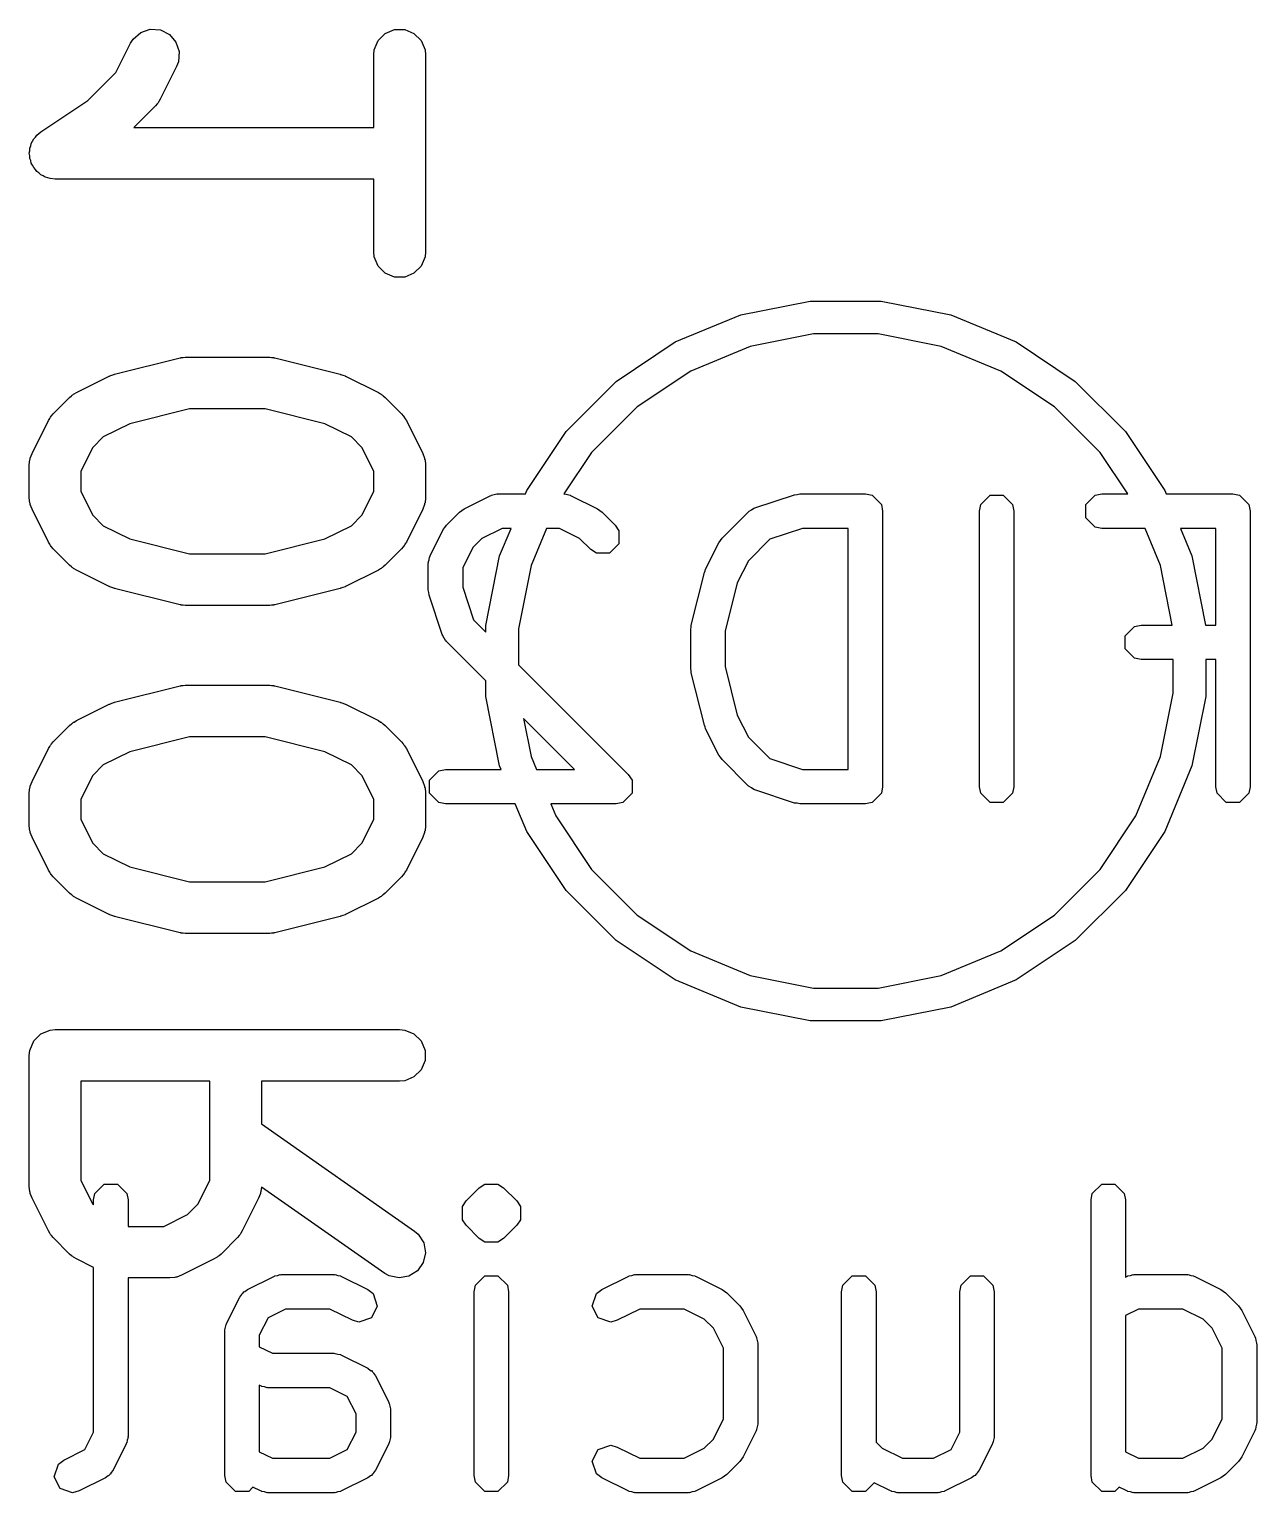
# Model space of a CAD drawing. Header units: inches. Extents: x 0.38 to 5.39, y 0.07 to 3.28.
# Drawn here: x 1.8471 to 1.9874, y 0.5319 to 0.6992 of the extents above; entities that cross this region are included whole.
import ezdxf

# ---------------------------------------------------------------- set-up
doc = ezdxf.new("R2010")
doc.units = ezdxf.units.IN
doc.header["$MEASUREMENT"] = 0
doc.layers.add('BLACK', color=250, linetype='CONTINUOUS')

msp = doc.modelspace()

# ---------------------------------------------------------------- linework, layer by layer
at = {"layer": 'BLACK', "linetype": 'CONTINUOUS'}
for p, q in [((1.85699, 0.69429), (1.85865, 0.69761)), ((1.85865, 0.69761), (1.85896, 0.6981)), ((1.85896, 0.6981), (1.85983, 0.69885)), ((1.85983, 0.69885), (1.86092, 0.69922)), ((1.86092, 0.69922), (1.86207, 0.69914)), ((1.86207, 0.69914), (1.8631, 0.69862)), ((1.8631, 0.69862), (1.86385, 0.69775)), ((1.86385, 0.69775), (1.86422, 0.69666)), ((1.88651, 0.69686), (1.88696, 0.69793)), ((1.88696, 0.69793), (1.88777, 0.69874)), ((1.88777, 0.69874), (1.88883, 0.69918)), ((1.88883, 0.69918), (1.88999, 0.69918)), ((1.88999, 0.69918), (1.89105, 0.69874)), ((1.89105, 0.69874), (1.89187, 0.69793)), ((1.89187, 0.69793), (1.89231, 0.69686)), ((1.86422, 0.69666), (1.86414, 0.69551)), ((1.88646, 0.69629), (1.88651, 0.69686)), ((1.88646, 0.68799), (1.88646, 0.69629)), ((1.89231, 0.69686), (1.89236, 0.69629)), ((1.89236, 0.69629), (1.89236, 0.67379)), ((1.85378, 0.69108), (1.85699, 0.69429)), ((1.86393, 0.69497), (1.86205, 0.69122)), ((1.86414, 0.69551), (1.86393, 0.69497)), ((1.8484, 0.6875), (1.85378, 0.69108)), ((1.86187, 0.6909), (1.8618, 0.69082)), ((1.8619, 0.69097), (1.86187, 0.6909)), ((1.86205, 0.69122), (1.8619, 0.69097)), ((1.8615, 0.69045), (1.85904, 0.68799)), ((1.86169, 0.69068), (1.8615, 0.69045)), ((1.86175, 0.69073), (1.86169, 0.69068)), ((1.8618, 0.69082), (1.86175, 0.69073)), ((1.85904, 0.68799), (1.88646, 0.68799)), ((1.84714, 0.68561), (1.84726, 0.68588)), ((1.84726, 0.68588), (1.84731, 0.68617)), ((1.84731, 0.68617), (1.84747, 0.68641)), ((1.84747, 0.68641), (1.84759, 0.68668)), ((1.84759, 0.68668), (1.84779, 0.68689)), ((1.84779, 0.68689), (1.84795, 0.68713)), ((1.84795, 0.68713), (1.8484, 0.68749)), ((1.8484, 0.68749), (1.8484, 0.6875)), ((1.8484, 0.68749), (1.8484, 0.68749)), ((1.8484, 0.68749), (1.8484, 0.68749)), ((1.84709, 0.68504), (1.84714, 0.68533)), ((1.84714, 0.68475), (1.84709, 0.68504)), ((1.84714, 0.68533), (1.84714, 0.68561)), ((1.84714, 0.68446), (1.84714, 0.68475)), ((1.84725, 0.6842), (1.84714, 0.68446)), ((1.84731, 0.68391), (1.84725, 0.6842)), ((1.84747, 0.68367), (1.84731, 0.68391)), ((1.84759, 0.6834), (1.84747, 0.68367)), ((1.84779, 0.68319), (1.84759, 0.6834)), ((1.84795, 0.68295), (1.84779, 0.68319)), ((1.84819, 0.68279), (1.84795, 0.68295)), ((1.8484, 0.68258), (1.84819, 0.68279)), ((1.84867, 0.68247), (1.8484, 0.68258)), ((1.84891, 0.68231), (1.84867, 0.68247)), ((1.84919, 0.68225), (1.84891, 0.68231)), ((1.84946, 0.68214), (1.84919, 0.68225)), ((1.85003, 0.68209), (1.84946, 0.68214)), ((1.85004, 0.68209), (1.85003, 0.68209)), ((1.88646, 0.68209), (1.85004, 0.68209)), ((1.85004, 0.68209), (1.85004, 0.68209)), ((1.85004, 0.68209), (1.85004, 0.68209)), ((1.88646, 0.67379), (1.88646, 0.68209)), ((1.88651, 0.67321), (1.88646, 0.67379)), ((1.88696, 0.67215), (1.88651, 0.67321)), ((1.89231, 0.67321), (1.89187, 0.67215)), ((1.89236, 0.67379), (1.89231, 0.67321)), ((1.88777, 0.67133), (1.88696, 0.67215)), ((1.88883, 0.67089), (1.88777, 0.67133)), ((1.88999, 0.67089), (1.88883, 0.67089)), ((1.89105, 0.67133), (1.88999, 0.67089)), ((1.89187, 0.67215), (1.89105, 0.67133)), ((1.92839, 0.66657), (1.93634, 0.66815)), ((1.93634, 0.66815), (1.94445, 0.66815)), ((1.94445, 0.66815), (1.95239, 0.66657)), ((1.92091, 0.66347), (1.92839, 0.66657)), ((1.95239, 0.66657), (1.95988, 0.66347)), ((1.93671, 0.66441), (1.92948, 0.66297)), ((1.94408, 0.66441), (1.93671, 0.66441)), ((1.9513, 0.66297), (1.94408, 0.66441)), ((1.91417, 0.65896), (1.92091, 0.66347)), ((1.92948, 0.66297), (1.92268, 0.66015)), ((1.95811, 0.66015), (1.9513, 0.66297)), ((1.95988, 0.66347), (1.96662, 0.65896)), ((1.85682, 0.65978), (1.86432, 0.66166)), ((1.86432, 0.66166), (1.86442, 0.66167)), ((1.86442, 0.66167), (1.86446, 0.66169)), ((1.86446, 0.66169), (1.86468, 0.66171)), ((1.86468, 0.66171), (1.86489, 0.66174)), ((1.86489, 0.66174), (1.86494, 0.66173)), ((1.86494, 0.66173), (1.86504, 0.66174)), ((1.86504, 0.66174), (1.87441, 0.66174)), ((1.87441, 0.66174), (1.87451, 0.66173)), ((1.87451, 0.66173), (1.87456, 0.66174)), ((1.87456, 0.66174), (1.87477, 0.66171)), ((1.87477, 0.66171), (1.87499, 0.66169)), ((1.87499, 0.66169), (1.87503, 0.66167)), ((1.87503, 0.66167), (1.87513, 0.66166)), ((1.87513, 0.66166), (1.88263, 0.65978)), ((1.85247, 0.65768), (1.85622, 0.65956)), ((1.85622, 0.65956), (1.85626, 0.65957)), ((1.85626, 0.65957), (1.85628, 0.65959)), ((1.85628, 0.65959), (1.85652, 0.65967)), ((1.85652, 0.65967), (1.85676, 0.65977)), ((1.85676, 0.65977), (1.85678, 0.65977)), ((1.85678, 0.65977), (1.85682, 0.65978)), ((1.88263, 0.65978), (1.88267, 0.65977)), ((1.88267, 0.65977), (1.88269, 0.65977)), ((1.88269, 0.65977), (1.88293, 0.65967)), ((1.88293, 0.65967), (1.88317, 0.65959)), ((1.88317, 0.65959), (1.88319, 0.65957)), ((1.88319, 0.65957), (1.88323, 0.65956)), ((1.88323, 0.65956), (1.88698, 0.65768)), ((1.92268, 0.66015), (1.91655, 0.65606)), ((1.96424, 0.65606), (1.95811, 0.66015)), ((1.85198, 0.65738), (1.85207, 0.65743)), ((1.85207, 0.65743), (1.85215, 0.6575)), ((1.85215, 0.6575), (1.85222, 0.65753)), ((1.85222, 0.65753), (1.85247, 0.65768)), ((1.88698, 0.65768), (1.88723, 0.65753)), ((1.88723, 0.65753), (1.8873, 0.6575)), ((1.8873, 0.6575), (1.88738, 0.65743)), ((1.88738, 0.65743), (1.88747, 0.65738)), ((1.90844, 0.65323), (1.91417, 0.65896)), ((1.96662, 0.65896), (1.97235, 0.65323)), ((1.84983, 0.65526), (1.8517, 0.65713)), ((1.8517, 0.65713), (1.85193, 0.65732)), ((1.85193, 0.65732), (1.85198, 0.65738)), ((1.8654, 0.65584), (1.85857, 0.65413)), ((1.87405, 0.65584), (1.8654, 0.65584)), ((1.88088, 0.65413), (1.87405, 0.65584)), ((1.88747, 0.65738), (1.88752, 0.65732)), ((1.88752, 0.65732), (1.88775, 0.65713)), ((1.88775, 0.65713), (1.88962, 0.65526)), ((1.91655, 0.65606), (1.91134, 0.65085)), ((1.96945, 0.65085), (1.96424, 0.65606)), ((1.8474, 0.65074), (1.84927, 0.65449)), ((1.84927, 0.65449), (1.84943, 0.65474)), ((1.84943, 0.65474), (1.84946, 0.65481)), ((1.84946, 0.65481), (1.84953, 0.65489)), ((1.84953, 0.65489), (1.84958, 0.65498)), ((1.84958, 0.65498), (1.84964, 0.65503)), ((1.84964, 0.65503), (1.84983, 0.65526)), ((1.85857, 0.65413), (1.85554, 0.65262)), ((1.88391, 0.65262), (1.88088, 0.65413)), ((1.88962, 0.65526), (1.88981, 0.65503)), ((1.88981, 0.65503), (1.88987, 0.65498)), ((1.88987, 0.65498), (1.88992, 0.65489)), ((1.88992, 0.65489), (1.88999, 0.65481)), ((1.88999, 0.65481), (1.89002, 0.65474)), ((1.89002, 0.65474), (1.89018, 0.65449)), ((1.89018, 0.65449), (1.89205, 0.65074)), ((1.85554, 0.65262), (1.85434, 0.65142)), ((1.88511, 0.65142), (1.88391, 0.65262)), ((1.90394, 0.64649), (1.90844, 0.65323)), ((1.97235, 0.65323), (1.97685, 0.64649)), ((1.84719, 0.6502), (1.8474, 0.65074)), ((1.85434, 0.65142), (1.85299, 0.64872)), ((1.88646, 0.64872), (1.88511, 0.65142)), ((1.89205, 0.65074), (1.89226, 0.6502)), ((1.91134, 0.65085), (1.90817, 0.6461)), ((1.97261, 0.64611), (1.96945, 0.65085)), ((1.84709, 0.64942), (1.84714, 0.64999)), ((1.84709, 0.64567), (1.84709, 0.64942)), ((1.84714, 0.64999), (1.84718, 0.65009)), ((1.84718, 0.65009), (1.84719, 0.6502)), ((1.89226, 0.6502), (1.89227, 0.65009)), ((1.89227, 0.65009), (1.89231, 0.64999)), ((1.89231, 0.64999), (1.89236, 0.64942)), ((1.89236, 0.64942), (1.89236, 0.64567)), ((1.85299, 0.64872), (1.85299, 0.64637)), ((1.88646, 0.64637), (1.88646, 0.64872)), ((1.85299, 0.64637), (1.85434, 0.64367)), ((1.88511, 0.64367), (1.88646, 0.64637)), ((1.89677, 0.6444), (1.89977, 0.6459)), ((1.89977, 0.6459), (1.89986, 0.64592)), ((1.89986, 0.64592), (1.8999, 0.64596)), ((1.8999, 0.64596), (1.9002, 0.64602)), ((1.9002, 0.64602), (1.90051, 0.6461)), ((1.90051, 0.6461), (1.90055, 0.64609)), ((1.90055, 0.64609), (1.90065, 0.64611)), ((1.90065, 0.64611), (1.90378, 0.64611)), ((1.90378, 0.64611), (1.90394, 0.64649)), ((1.90817, 0.6461), (1.90824, 0.64609)), ((1.90824, 0.64609), (1.90829, 0.6461)), ((1.90829, 0.6461), (1.90859, 0.64602)), ((1.90859, 0.64602), (1.9089, 0.64596)), ((1.9089, 0.64596), (1.90893, 0.64592)), ((1.90893, 0.64592), (1.90903, 0.6459)), ((1.90903, 0.6459), (1.91203, 0.6444)), ((1.93002, 0.64451), (1.93452, 0.64601)), ((1.93452, 0.64601), (1.93483, 0.64604)), ((1.93483, 0.64604), (1.93514, 0.64611)), ((1.93514, 0.64611), (1.94264, 0.64611)), ((1.94264, 0.64611), (1.9434, 0.64596)), ((1.9434, 0.64596), (1.94446, 0.64489)), ((1.95582, 0.64489), (1.95689, 0.64596)), ((1.95689, 0.64596), (1.95839, 0.64596)), ((1.95839, 0.64596), (1.95946, 0.64489)), ((1.96782, 0.64489), (1.96889, 0.64596)), ((1.96889, 0.64596), (1.96964, 0.64611)), ((1.96964, 0.64611), (1.97261, 0.64611)), ((1.97685, 0.64649), (1.97701, 0.64611)), ((1.97701, 0.64611), (1.98464, 0.64611)), ((1.98464, 0.64611), (1.98539, 0.64596)), ((1.98539, 0.64596), (1.98646, 0.64489)), ((1.84714, 0.64509), (1.84709, 0.64567)), ((1.84718, 0.64499), (1.84714, 0.64509)), ((1.84719, 0.64489), (1.84718, 0.64499)), ((1.8474, 0.64435), (1.84719, 0.64489)), ((1.84927, 0.6406), (1.8474, 0.64435)), ((1.89205, 0.64435), (1.89018, 0.6406)), ((1.89226, 0.64489), (1.89205, 0.64435)), ((1.89227, 0.64499), (1.89226, 0.64489)), ((1.89231, 0.64509), (1.89227, 0.64499)), ((1.89236, 0.64567), (1.89231, 0.64509)), ((1.89626, 0.64403), (1.89652, 0.64421)), ((1.89652, 0.64421), (1.89677, 0.6444)), ((1.91203, 0.6444), (1.91228, 0.64421)), ((1.91228, 0.64421), (1.91254, 0.64403)), ((1.92925, 0.64403), (1.92933, 0.64408)), ((1.92933, 0.64408), (1.92936, 0.64413)), ((1.92936, 0.64413), (1.92963, 0.64428)), ((1.92963, 0.64428), (1.92989, 0.64446)), ((1.92989, 0.64446), (1.92994, 0.64446)), ((1.92994, 0.64446), (1.93002, 0.64451)), ((1.94446, 0.64489), (1.94461, 0.64414)), ((1.94461, 0.64414), (1.94461, 0.61264)), ((1.95567, 0.64414), (1.95582, 0.64489)), ((1.95567, 0.61264), (1.95567, 0.64414)), ((1.95946, 0.64489), (1.95961, 0.64414)), ((1.95961, 0.64414), (1.95961, 0.61264)), ((1.96782, 0.64338), (1.96782, 0.64489)), ((1.98646, 0.64489), (1.98661, 0.64414)), ((1.98661, 0.64414), (1.98661, 0.61264)), ((1.85434, 0.64367), (1.85554, 0.64247)), ((1.85554, 0.64247), (1.85857, 0.64096)), ((1.88088, 0.64096), (1.88391, 0.64247)), ((1.88391, 0.64247), (1.88511, 0.64367)), ((1.89458, 0.64227), (1.89476, 0.64253)), ((1.89476, 0.64253), (1.89626, 0.64403)), ((1.91254, 0.64403), (1.91404, 0.64253)), ((1.91404, 0.64253), (1.91447, 0.64189)), ((1.92625, 0.64103), (1.92925, 0.64403)), ((1.96889, 0.64232), (1.96782, 0.64338)), ((1.85857, 0.64096), (1.8654, 0.63925)), ((1.87405, 0.63925), (1.88088, 0.64096)), ((1.89289, 0.63902), (1.89439, 0.64202)), ((1.89439, 0.64202), (1.89458, 0.64227)), ((1.89882, 0.64102), (1.89777, 0.63997)), ((1.90111, 0.64217), (1.89882, 0.64102)), ((1.90084, 0.63901), (1.90214, 0.64217)), ((1.90214, 0.64217), (1.90111, 0.64217)), ((1.90619, 0.64217), (1.90443, 0.63792)), ((1.90768, 0.64217), (1.90619, 0.64217)), ((1.90998, 0.64102), (1.90768, 0.64217)), ((1.91126, 0.63975), (1.90998, 0.64102)), ((1.91447, 0.64189), (1.91447, 0.64039)), ((1.92588, 0.64052), (1.92608, 0.64077)), ((1.92608, 0.64077), (1.92625, 0.64103)), ((1.93171, 0.64092), (1.92926, 0.63847)), ((1.93546, 0.64217), (1.93171, 0.64092)), ((1.94067, 0.64217), (1.93546, 0.64217)), ((1.94067, 0.61461), (1.94067, 0.64217)), ((1.96964, 0.64217), (1.96889, 0.64232)), ((1.9746, 0.64217), (1.96964, 0.64217)), ((1.97636, 0.63792), (1.9746, 0.64217)), ((1.98267, 0.64217), (1.97864, 0.64217)), ((1.97864, 0.64217), (1.97995, 0.63901)), ((1.98267, 0.63111), (1.98267, 0.64217)), ((1.84943, 0.64035), (1.84927, 0.6406)), ((1.84946, 0.64028), (1.84943, 0.64035)), ((1.84953, 0.6402), (1.84946, 0.64028)), ((1.84958, 0.64011), (1.84953, 0.6402)), ((1.84964, 0.64006), (1.84958, 0.64011)), ((1.84983, 0.63983), (1.84964, 0.64006)), ((1.8517, 0.63796), (1.84983, 0.63983)), ((1.8654, 0.63925), (1.87405, 0.63925)), ((1.88962, 0.63983), (1.88775, 0.63796)), ((1.88981, 0.64006), (1.88962, 0.63983)), ((1.88987, 0.64011), (1.88981, 0.64006)), ((1.88992, 0.6402), (1.88987, 0.64011)), ((1.88999, 0.64028), (1.88992, 0.6402)), ((1.89002, 0.64035), (1.88999, 0.64028)), ((1.89018, 0.6406), (1.89002, 0.64035)), ((1.89777, 0.63997), (1.89662, 0.63767)), ((1.91189, 0.63932), (1.91126, 0.63975)), ((1.9134, 0.63932), (1.91189, 0.63932)), ((1.91447, 0.64039), (1.9134, 0.63932)), ((1.92438, 0.63752), (1.92588, 0.64052)), ((1.85193, 0.63777), (1.8517, 0.63796)), ((1.85198, 0.63771), (1.85193, 0.63777)), ((1.85207, 0.63766), (1.85198, 0.63771)), ((1.85215, 0.63759), (1.85207, 0.63766)), ((1.85222, 0.63756), (1.85215, 0.63759)), ((1.85247, 0.6374), (1.85222, 0.63756)), ((1.85622, 0.63553), (1.85247, 0.6374)), ((1.88698, 0.6374), (1.88323, 0.63553)), ((1.88723, 0.63756), (1.88698, 0.6374)), ((1.8873, 0.63759), (1.88723, 0.63756)), ((1.88738, 0.63766), (1.8873, 0.63759)), ((1.88747, 0.63771), (1.88738, 0.63766)), ((1.88752, 0.63777), (1.88747, 0.63771)), ((1.88775, 0.63796), (1.88752, 0.63777)), ((1.89268, 0.63814), (1.8927, 0.63824)), ((1.89268, 0.63514), (1.89268, 0.63814)), ((1.89269, 0.63828), (1.89277, 0.63858)), ((1.8927, 0.63824), (1.89269, 0.63828)), ((1.89277, 0.63858), (1.89283, 0.63889)), ((1.89283, 0.63889), (1.89286, 0.63892)), ((1.89286, 0.63892), (1.89289, 0.63902)), ((1.89662, 0.63767), (1.89662, 0.63546)), ((1.89925, 0.63106), (1.90084, 0.63901)), ((1.90443, 0.63792), (1.90299, 0.63069)), ((1.92433, 0.63731), (1.92438, 0.63752)), ((1.92926, 0.63847), (1.928, 0.63595)), ((1.97771, 0.63111), (1.97636, 0.63792)), ((1.97995, 0.63901), (1.98152, 0.63111)), ((1.92274, 0.63112), (1.92424, 0.63712)), ((1.92424, 0.63712), (1.92433, 0.63731)), ((1.928, 0.63595), (1.92661, 0.6304)), ((1.85626, 0.63551), (1.85622, 0.63553)), ((1.85628, 0.6355), (1.85626, 0.63551)), ((1.85652, 0.63541), (1.85628, 0.6355)), ((1.85676, 0.63532), (1.85652, 0.63541)), ((1.85678, 0.63532), (1.85676, 0.63532)), ((1.85682, 0.6353), (1.85678, 0.63532)), ((1.86432, 0.63343), (1.85682, 0.6353)), ((1.88263, 0.6353), (1.87513, 0.63343)), ((1.88267, 0.63532), (1.88263, 0.6353)), ((1.88269, 0.63532), (1.88267, 0.63532)), ((1.88293, 0.63541), (1.88269, 0.63532)), ((1.88317, 0.6355), (1.88293, 0.63541)), ((1.88319, 0.63551), (1.88317, 0.6355)), ((1.88323, 0.63553), (1.88319, 0.63551)), ((1.89274, 0.63483), (1.89268, 0.63514)), ((1.89278, 0.63452), (1.89274, 0.63483)), ((1.89428, 0.63002), (1.89278, 0.63452)), ((1.89662, 0.63546), (1.89787, 0.6317)), ((1.86442, 0.63342), (1.86432, 0.63343)), ((1.86446, 0.6334), (1.86442, 0.63342)), ((1.86468, 0.63338), (1.86446, 0.6334)), ((1.86489, 0.63335), (1.86468, 0.63338)), ((1.86494, 0.63335), (1.86489, 0.63335)), ((1.86504, 0.63334), (1.86494, 0.63335)), ((1.87441, 0.63334), (1.86504, 0.63334)), ((1.87451, 0.63335), (1.87441, 0.63334)), ((1.87456, 0.63335), (1.87451, 0.63335)), ((1.87477, 0.63338), (1.87456, 0.63335)), ((1.87499, 0.6334), (1.87477, 0.63338)), ((1.87503, 0.63342), (1.87499, 0.6334)), ((1.87513, 0.63343), (1.87503, 0.63342)), ((1.89787, 0.6317), (1.89925, 0.63032)), ((1.89925, 0.63069), (1.89925, 0.63106)), ((1.89925, 0.63032), (1.89925, 0.63069)), ((1.90299, 0.63069), (1.90299, 0.62658)), ((1.92268, 0.63064), (1.92272, 0.63088)), ((1.92272, 0.63088), (1.92274, 0.63112)), ((1.97232, 0.62989), (1.97339, 0.63096)), ((1.97339, 0.63096), (1.97414, 0.63111)), ((1.97414, 0.63111), (1.97771, 0.63111)), ((1.98152, 0.63111), (1.98267, 0.63111)), ((1.89433, 0.62993), (1.89428, 0.63002)), ((1.89433, 0.62989), (1.89433, 0.62993)), ((1.89451, 0.62962), (1.89433, 0.62989)), ((1.89466, 0.62935), (1.89451, 0.62962)), ((1.8947, 0.62933), (1.89466, 0.62935)), ((1.89476, 0.62925), (1.8947, 0.62933)), ((1.89925, 0.62475), (1.89476, 0.62925)), ((1.92268, 0.62614), (1.92268, 0.63064)), ((1.92661, 0.6304), (1.92661, 0.62638)), ((1.97232, 0.62839), (1.97232, 0.62989)), ((1.97339, 0.62732), (1.97232, 0.62839)), ((1.97414, 0.62717), (1.97339, 0.62732)), ((1.90299, 0.62658), (1.91554, 0.61403)), ((1.92272, 0.6259), (1.92268, 0.62614)), ((1.92274, 0.62566), (1.92272, 0.6259)), ((1.92424, 0.61966), (1.92274, 0.62566)), ((1.92661, 0.62638), (1.928, 0.62083)), ((1.9778, 0.62717), (1.97414, 0.62717)), ((1.9778, 0.62332), (1.9778, 0.62717)), ((1.98267, 0.62717), (1.98153, 0.62717)), ((1.98153, 0.62717), (1.98153, 0.62296)), ((1.98267, 0.61264), (1.98267, 0.62717)), ((1.85682, 0.62229), (1.86432, 0.62416)), ((1.86432, 0.62416), (1.86442, 0.62418)), ((1.86442, 0.62418), (1.86446, 0.62419)), ((1.86446, 0.62419), (1.86468, 0.62421)), ((1.86468, 0.62421), (1.86489, 0.62425)), ((1.86489, 0.62425), (1.86494, 0.62424)), ((1.86494, 0.62424), (1.86504, 0.62425)), ((1.86504, 0.62425), (1.87441, 0.62425)), ((1.87441, 0.62425), (1.87451, 0.62424)), ((1.87451, 0.62424), (1.87456, 0.62425)), ((1.87456, 0.62425), (1.87477, 0.62421)), ((1.87477, 0.62421), (1.87499, 0.62419)), ((1.87499, 0.62419), (1.87503, 0.62418)), ((1.87503, 0.62418), (1.87513, 0.62416)), ((1.87513, 0.62416), (1.88263, 0.62229)), ((1.89925, 0.62296), (1.89925, 0.62475)), ((1.90084, 0.61501), (1.89925, 0.62296)), ((1.97636, 0.6161), (1.9778, 0.62332)), ((1.98153, 0.62296), (1.97995, 0.61501)), ((1.85247, 0.62019), (1.85622, 0.62206)), ((1.85622, 0.62206), (1.85626, 0.62208)), ((1.85626, 0.62208), (1.85628, 0.62209)), ((1.85628, 0.62209), (1.85652, 0.62218)), ((1.85652, 0.62218), (1.85676, 0.62227)), ((1.85676, 0.62227), (1.85678, 0.62227)), ((1.85678, 0.62227), (1.85682, 0.62229)), ((1.88263, 0.62229), (1.88267, 0.62227)), ((1.88267, 0.62227), (1.88269, 0.62227)), ((1.88269, 0.62227), (1.88293, 0.62218)), ((1.88293, 0.62218), (1.88317, 0.62209)), ((1.88317, 0.62209), (1.88319, 0.62208)), ((1.88319, 0.62208), (1.88323, 0.62206)), ((1.88323, 0.62206), (1.88698, 0.62019)), ((1.928, 0.62083), (1.92926, 0.61831)), ((1.84983, 0.61776), (1.8517, 0.61963)), ((1.8517, 0.61963), (1.85193, 0.61982)), ((1.85193, 0.61982), (1.85198, 0.61988)), ((1.85198, 0.61988), (1.85207, 0.61994)), ((1.85207, 0.61994), (1.85215, 0.62)), ((1.85215, 0.62), (1.85222, 0.62003)), ((1.85222, 0.62003), (1.85247, 0.62019)), ((1.88698, 0.62019), (1.88723, 0.62003)), ((1.88723, 0.62003), (1.8873, 0.62)), ((1.8873, 0.62), (1.88738, 0.61994)), ((1.88738, 0.61994), (1.88747, 0.61988)), ((1.88747, 0.61988), (1.88752, 0.61982)), ((1.88752, 0.61982), (1.88775, 0.61963)), ((1.88775, 0.61963), (1.88962, 0.61776)), ((1.90939, 0.61461), (1.90357, 0.62044)), ((1.90357, 0.62044), (1.90443, 0.6161)), ((1.92433, 0.61947), (1.92424, 0.61966)), ((1.92438, 0.61926), (1.92433, 0.61947)), ((1.92588, 0.61626), (1.92438, 0.61926)), ((1.84943, 0.61724), (1.84946, 0.61731)), ((1.84946, 0.61731), (1.84953, 0.61739)), ((1.84953, 0.61739), (1.84958, 0.61748)), ((1.84958, 0.61748), (1.84964, 0.61753)), ((1.84964, 0.61753), (1.84983, 0.61776)), ((1.8654, 0.61834), (1.85857, 0.61664)), ((1.87405, 0.61834), (1.8654, 0.61834)), ((1.88088, 0.61664), (1.87405, 0.61834)), ((1.88962, 0.61776), (1.88981, 0.61753)), ((1.88981, 0.61753), (1.88987, 0.61748)), ((1.88987, 0.61748), (1.88992, 0.61739)), ((1.88992, 0.61739), (1.88999, 0.61731)), ((1.88999, 0.61731), (1.89002, 0.61724)), ((1.92926, 0.61831), (1.93171, 0.61586)), ((1.8474, 0.61324), (1.84927, 0.61699)), ((1.84927, 0.61699), (1.84943, 0.61724)), ((1.85857, 0.61664), (1.85554, 0.61512)), ((1.88391, 0.61512), (1.88088, 0.61664)), ((1.89002, 0.61724), (1.89018, 0.61699)), ((1.89018, 0.61699), (1.89205, 0.61324)), ((1.90443, 0.6161), (1.90505, 0.61461)), ((1.92608, 0.61601), (1.92588, 0.61626)), ((1.92625, 0.61575), (1.92608, 0.61601)), ((1.92925, 0.61275), (1.92625, 0.61575)), ((1.93171, 0.61586), (1.93546, 0.61461)), ((1.97354, 0.60929), (1.97636, 0.6161)), ((1.85554, 0.61512), (1.85434, 0.61392)), ((1.88511, 0.61392), (1.88391, 0.61512)), ((1.89283, 0.6134), (1.8939, 0.61446)), ((1.8939, 0.61446), (1.89465, 0.61461)), ((1.89465, 0.61461), (1.901, 0.61461)), ((1.901, 0.61461), (1.90084, 0.61501)), ((1.90505, 0.61461), (1.90939, 0.61461)), ((1.91554, 0.61403), (1.91597, 0.6134)), ((1.93546, 0.61461), (1.94067, 0.61461)), ((1.97995, 0.61501), (1.97685, 0.60752)), ((1.84709, 0.61192), (1.84714, 0.6125)), ((1.84714, 0.6125), (1.84718, 0.6126)), ((1.84718, 0.6126), (1.84719, 0.6127)), ((1.84719, 0.6127), (1.8474, 0.61324)), ((1.85434, 0.61392), (1.85299, 0.61123)), ((1.88646, 0.61123), (1.88511, 0.61392)), ((1.89205, 0.61324), (1.89226, 0.6127)), ((1.89226, 0.6127), (1.89227, 0.6126)), ((1.89227, 0.6126), (1.89231, 0.6125)), ((1.89231, 0.6125), (1.89236, 0.61192)), ((1.89283, 0.61189), (1.89283, 0.6134)), ((1.91597, 0.6134), (1.91597, 0.61189)), ((1.92933, 0.6127), (1.92925, 0.61275)), ((1.92936, 0.61265), (1.92933, 0.6127)), ((1.92963, 0.6125), (1.92936, 0.61265)), ((1.92989, 0.61232), (1.92963, 0.6125)), ((1.92994, 0.61232), (1.92989, 0.61232)), ((1.93002, 0.61227), (1.92994, 0.61232)), ((1.93452, 0.61077), (1.93002, 0.61227)), ((1.94461, 0.61264), (1.94446, 0.61189)), ((1.95582, 0.61189), (1.95567, 0.61264)), ((1.95961, 0.61264), (1.95946, 0.61189)), ((1.98282, 0.61189), (1.98267, 0.61264)), ((1.98661, 0.61264), (1.98646, 0.61189)), ((1.84709, 0.60817), (1.84709, 0.61192)), ((1.85299, 0.61123), (1.85299, 0.60887)), ((1.88646, 0.60887), (1.88646, 0.61123)), ((1.89236, 0.61192), (1.89236, 0.60817)), ((1.8939, 0.61082), (1.89283, 0.61189)), ((1.89465, 0.61067), (1.8939, 0.61082)), ((1.90263, 0.61067), (1.89465, 0.61067)), ((1.90394, 0.60752), (1.90263, 0.61067)), ((1.91415, 0.61067), (1.90668, 0.61067)), ((1.90668, 0.61067), (1.90725, 0.60929)), ((1.9149, 0.61082), (1.91415, 0.61067)), ((1.91597, 0.61189), (1.9149, 0.61082)), ((1.93483, 0.61074), (1.93452, 0.61077)), ((1.93514, 0.61067), (1.93483, 0.61074)), ((1.94264, 0.61067), (1.93514, 0.61067)), ((1.9434, 0.61082), (1.94264, 0.61067)), ((1.94446, 0.61189), (1.9434, 0.61082)), ((1.95689, 0.61082), (1.95582, 0.61189)), ((1.95839, 0.61082), (1.95689, 0.61082)), ((1.95946, 0.61189), (1.95839, 0.61082)), ((1.98388, 0.61082), (1.98282, 0.61189)), ((1.98539, 0.61082), (1.98388, 0.61082)), ((1.98646, 0.61189), (1.98539, 0.61082)), ((1.90725, 0.60929), (1.91134, 0.60317)), ((1.96945, 0.60317), (1.97354, 0.60929)), ((1.84714, 0.6076), (1.84709, 0.60817)), ((1.84718, 0.6075), (1.84714, 0.6076)), ((1.84719, 0.60739), (1.84718, 0.6075)), ((1.8474, 0.60685), (1.84719, 0.60739)), ((1.85299, 0.60887), (1.85434, 0.60617)), ((1.88511, 0.60617), (1.88646, 0.60887)), ((1.89226, 0.60739), (1.89205, 0.60685)), ((1.89227, 0.6075), (1.89226, 0.60739)), ((1.89231, 0.6076), (1.89227, 0.6075)), ((1.89236, 0.60817), (1.89231, 0.6076)), ((1.90844, 0.60078), (1.90394, 0.60752)), ((1.97685, 0.60752), (1.97235, 0.60078)), ((1.84927, 0.6031), (1.8474, 0.60685)), ((1.85434, 0.60617), (1.85554, 0.60498)), ((1.88391, 0.60498), (1.88511, 0.60617)), ((1.89205, 0.60685), (1.89018, 0.6031)), ((1.85554, 0.60498), (1.85857, 0.60346)), ((1.88088, 0.60346), (1.88391, 0.60498)), ((1.84943, 0.60286), (1.84927, 0.6031)), ((1.84946, 0.60278), (1.84943, 0.60286)), ((1.84953, 0.6027), (1.84946, 0.60278)), ((1.84958, 0.60261), (1.84953, 0.6027)), ((1.84964, 0.60256), (1.84958, 0.60261)), ((1.84983, 0.60234), (1.84964, 0.60256)), ((1.8517, 0.60046), (1.84983, 0.60234)), ((1.85857, 0.60346), (1.8654, 0.60175)), ((1.87405, 0.60175), (1.88088, 0.60346)), ((1.88962, 0.60234), (1.88775, 0.60046)), ((1.88981, 0.60256), (1.88962, 0.60234)), ((1.88987, 0.60261), (1.88981, 0.60256)), ((1.88992, 0.6027), (1.88987, 0.60261)), ((1.88999, 0.60278), (1.88992, 0.6027)), ((1.89002, 0.60286), (1.88999, 0.60278)), ((1.89018, 0.6031), (1.89002, 0.60286)), ((1.91134, 0.60317), (1.91655, 0.59796)), ((1.96424, 0.59796), (1.96945, 0.60317)), ((1.8654, 0.60175), (1.87405, 0.60175)), ((1.91417, 0.59505), (1.90844, 0.60078)), ((1.97235, 0.60078), (1.96662, 0.59505)), ((1.85193, 0.60028), (1.8517, 0.60046)), ((1.85198, 0.60022), (1.85193, 0.60028)), ((1.85207, 0.60016), (1.85198, 0.60022)), ((1.85215, 0.60009), (1.85207, 0.60016)), ((1.85222, 0.60006), (1.85215, 0.60009)), ((1.85247, 0.59991), (1.85222, 0.60006)), ((1.85622, 0.59803), (1.85247, 0.59991)), ((1.88698, 0.59991), (1.88323, 0.59803)), ((1.88723, 0.60006), (1.88698, 0.59991)), ((1.8873, 0.60009), (1.88723, 0.60006)), ((1.88738, 0.60016), (1.8873, 0.60009)), ((1.88747, 0.60022), (1.88738, 0.60016)), ((1.88752, 0.60028), (1.88747, 0.60022)), ((1.88775, 0.60046), (1.88752, 0.60028)), ((1.85626, 0.59802), (1.85622, 0.59803)), ((1.85628, 0.598), (1.85626, 0.59802)), ((1.85652, 0.59792), (1.85628, 0.598)), ((1.85676, 0.59783), (1.85652, 0.59792)), ((1.85678, 0.59782), (1.85676, 0.59783)), ((1.85682, 0.59781), (1.85678, 0.59782)), ((1.86432, 0.59593), (1.85682, 0.59781)), ((1.88263, 0.59781), (1.87513, 0.59593)), ((1.88267, 0.59782), (1.88263, 0.59781)), ((1.88269, 0.59783), (1.88267, 0.59782)), ((1.88293, 0.59792), (1.88269, 0.59783)), ((1.88317, 0.598), (1.88293, 0.59792)), ((1.88319, 0.59802), (1.88317, 0.598)), ((1.88323, 0.59803), (1.88319, 0.59802)), ((1.91655, 0.59796), (1.92268, 0.59386)), ((1.95811, 0.59386), (1.96424, 0.59796)), ((1.86442, 0.59592), (1.86432, 0.59593)), ((1.86446, 0.5959), (1.86442, 0.59592)), ((1.86468, 0.59588), (1.86446, 0.5959)), ((1.86489, 0.59585), (1.86468, 0.59588)), ((1.86494, 0.59586), (1.86489, 0.59585)), ((1.86504, 0.59585), (1.86494, 0.59586)), ((1.87441, 0.59585), (1.86504, 0.59585)), ((1.87451, 0.59586), (1.87441, 0.59585)), ((1.87456, 0.59585), (1.87451, 0.59586)), ((1.87477, 0.59588), (1.87456, 0.59585)), ((1.87499, 0.5959), (1.87477, 0.59588)), ((1.87503, 0.59592), (1.87499, 0.5959)), ((1.87513, 0.59593), (1.87503, 0.59592)), ((1.92091, 0.59055), (1.91417, 0.59505)), ((1.92268, 0.59386), (1.92948, 0.59104)), ((1.9513, 0.59104), (1.95811, 0.59386)), ((1.96662, 0.59505), (1.95988, 0.59055)), ((1.92839, 0.58745), (1.92091, 0.59055)), ((1.92948, 0.59104), (1.93671, 0.58961)), ((1.94408, 0.58961), (1.9513, 0.59104)), ((1.95988, 0.59055), (1.95239, 0.58745)), ((1.93671, 0.58961), (1.94408, 0.58961)), ((1.93634, 0.58587), (1.92839, 0.58745)), ((1.95239, 0.58745), (1.94445, 0.58587)), ((1.94445, 0.58587), (1.93634, 0.58587)), ((1.84759, 0.58357), (1.8484, 0.58438)), ((1.8484, 0.58438), (1.84946, 0.58482)), ((1.84946, 0.58482), (1.85004, 0.58488)), ((1.85004, 0.58488), (1.88941, 0.58488)), ((1.88941, 0.58488), (1.88999, 0.58482)), ((1.88999, 0.58482), (1.89105, 0.58438)), ((1.89105, 0.58438), (1.89187, 0.58357)), ((1.84709, 0.58193), (1.84714, 0.5825)), ((1.84714, 0.5825), (1.84759, 0.58357)), ((1.89187, 0.58357), (1.89231, 0.5825)), ((1.89231, 0.5825), (1.89231, 0.58135)), ((1.84709, 0.56693), (1.84709, 0.58193)), ((1.89231, 0.58135), (1.89187, 0.58029)), ((1.86771, 0.57897), (1.85299, 0.57897)), ((1.85299, 0.57897), (1.85299, 0.56763)), ((1.86771, 0.56763), (1.86771, 0.57897)), ((1.88941, 0.57897), (1.87362, 0.57897)), ((1.87362, 0.57897), (1.87362, 0.57409)), ((1.88999, 0.57903), (1.88941, 0.57897)), ((1.89105, 0.57947), (1.88999, 0.57903)), ((1.89187, 0.58029), (1.89105, 0.57947)), ((1.87362, 0.57409), (1.8911, 0.56185)), ((1.85299, 0.56763), (1.85434, 0.56493)), ((1.85459, 0.56615), (1.85565, 0.56722)), ((1.85565, 0.56722), (1.85716, 0.56722)), ((1.85716, 0.56722), (1.85822, 0.56615)), ((1.86636, 0.56493), (1.86771, 0.56763)), ((1.89851, 0.56679), (1.89915, 0.56722)), ((1.89915, 0.56722), (1.90065, 0.56722)), ((1.90065, 0.56722), (1.90129, 0.56679)), ((1.96857, 0.56615), (1.96964, 0.56722)), ((1.96964, 0.56722), (1.97114, 0.56722)), ((1.97114, 0.56722), (1.97221, 0.56615)), ((1.84714, 0.56635), (1.84709, 0.56693)), ((1.84718, 0.56625), (1.84714, 0.56635)), ((1.84719, 0.56615), (1.84718, 0.56625)), ((1.8474, 0.56561), (1.84719, 0.56615)), ((1.84927, 0.56186), (1.8474, 0.56561)), ((1.85444, 0.5654), (1.85459, 0.56615)), ((1.85822, 0.56615), (1.85837, 0.5654)), ((1.8733, 0.56561), (1.87143, 0.56186)), ((1.87351, 0.56615), (1.8733, 0.56561)), ((1.87352, 0.56625), (1.87351, 0.56615)), ((1.87356, 0.56635), (1.87352, 0.56625)), ((1.87361, 0.56688), (1.87356, 0.56635)), ((1.88772, 0.55701), (1.87361, 0.56688)), ((1.89701, 0.56529), (1.89851, 0.56679)), ((1.90129, 0.56679), (1.90279, 0.56529)), ((1.96842, 0.5654), (1.96857, 0.56615)), ((1.97221, 0.56615), (1.97236, 0.5654)), ((1.85434, 0.56493), (1.85444, 0.56483)), ((1.85444, 0.56483), (1.85444, 0.5654)), ((1.85837, 0.5654), (1.85837, 0.56238)), ((1.86516, 0.56373), (1.86636, 0.56493)), ((1.89658, 0.56465), (1.89701, 0.56529)), ((1.89658, 0.56314), (1.89658, 0.56465)), ((1.89658, 0.56465), (1.89658, 0.56465)), ((1.90279, 0.56529), (1.90322, 0.56465)), ((1.90322, 0.56465), (1.90322, 0.56465)), ((1.90322, 0.56465), (1.90322, 0.5639)), ((1.90322, 0.5639), (1.90322, 0.56314)), ((1.96842, 0.5339), (1.96842, 0.5654)), ((1.97236, 0.5654), (1.97236, 0.55658)), ((1.85837, 0.56238), (1.86247, 0.56238)), ((1.86247, 0.56238), (1.86516, 0.56373)), ((1.89701, 0.56251), (1.89658, 0.56314)), ((1.89851, 0.56101), (1.89701, 0.56251)), ((1.90279, 0.56251), (1.90129, 0.56101)), ((1.90322, 0.56314), (1.90279, 0.56251)), ((1.90322, 0.56314), (1.90322, 0.56314)), ((1.84943, 0.56161), (1.84927, 0.56186)), ((1.84946, 0.56154), (1.84943, 0.56161)), ((1.84953, 0.56146), (1.84946, 0.56154)), ((1.84958, 0.56137), (1.84953, 0.56146)), ((1.84964, 0.56132), (1.84958, 0.56137)), ((1.84983, 0.56109), (1.84964, 0.56132)), ((1.8517, 0.55922), (1.84983, 0.56109)), ((1.87088, 0.56109), (1.869, 0.55922)), ((1.87106, 0.56132), (1.87088, 0.56109)), ((1.87112, 0.56137), (1.87106, 0.56132)), ((1.87118, 0.56146), (1.87112, 0.56137)), ((1.87124, 0.56154), (1.87118, 0.56146)), ((1.87127, 0.56161), (1.87124, 0.56154)), ((1.87143, 0.56186), (1.87127, 0.56161)), ((1.8911, 0.56185), (1.89154, 0.56147)), ((1.89154, 0.56147), (1.89216, 0.5605)), ((1.89216, 0.5605), (1.89236, 0.55937)), ((1.89915, 0.56058), (1.89851, 0.56101)), ((1.90065, 0.56058), (1.89915, 0.56058)), ((1.89915, 0.56058), (1.89915, 0.56058)), ((1.90129, 0.56101), (1.90065, 0.56058)), ((1.85193, 0.55903), (1.8517, 0.55922)), ((1.85198, 0.55897), (1.85193, 0.55903)), ((1.85207, 0.55892), (1.85198, 0.55897)), ((1.85215, 0.55885), (1.85207, 0.55892)), ((1.85222, 0.55882), (1.85215, 0.55885)), ((1.85247, 0.55866), (1.85222, 0.55882)), ((1.86848, 0.55882), (1.86823, 0.55866)), ((1.86855, 0.55885), (1.86848, 0.55882)), ((1.86863, 0.55892), (1.86855, 0.55885)), ((1.86872, 0.55897), (1.86863, 0.55892)), ((1.86877, 0.55903), (1.86872, 0.55897)), ((1.869, 0.55922), (1.86877, 0.55903)), ((1.89236, 0.55937), (1.89211, 0.55824)), ((1.85444, 0.55768), (1.85247, 0.55866)), ((1.85444, 0.53887), (1.85444, 0.55768)), ((1.86823, 0.55866), (1.86448, 0.55679)), ((1.89145, 0.5573), (1.89048, 0.55668)), ((1.89211, 0.55824), (1.89145, 0.5573)), ((1.86316, 0.55648), (1.85837, 0.55648)), ((1.85837, 0.55648), (1.85837, 0.5384)), ((1.86374, 0.55653), (1.86316, 0.55648)), ((1.86384, 0.55657), (1.86374, 0.55653)), ((1.86394, 0.55658), (1.86384, 0.55657)), ((1.86448, 0.55679), (1.86394, 0.55658)), ((1.87202, 0.55516), (1.87502, 0.55666)), ((1.87502, 0.55666), (1.87512, 0.55669)), ((1.87512, 0.55669), (1.87515, 0.55672)), ((1.87515, 0.55672), (1.87546, 0.55678)), ((1.87546, 0.55678), (1.87576, 0.55686)), ((1.87576, 0.55686), (1.87581, 0.55685)), ((1.87581, 0.55685), (1.8759, 0.55687)), ((1.8759, 0.55687), (1.8819, 0.55687)), ((1.8819, 0.55687), (1.882, 0.55685)), ((1.882, 0.55685), (1.88204, 0.55686)), ((1.88204, 0.55686), (1.88234, 0.55678)), ((1.88234, 0.55678), (1.88265, 0.55672)), ((1.88265, 0.55672), (1.88269, 0.55669)), ((1.88269, 0.55669), (1.88278, 0.55666)), ((1.88278, 0.55666), (1.88578, 0.55516)), ((1.88822, 0.55673), (1.88772, 0.55701)), ((1.88935, 0.55648), (1.88822, 0.55673)), ((1.89048, 0.55668), (1.88935, 0.55648)), ((1.89793, 0.5549), (1.89808, 0.55565)), ((1.89808, 0.55565), (1.89915, 0.55672)), ((1.89915, 0.55672), (1.90065, 0.55672)), ((1.90065, 0.55672), (1.90172, 0.55565)), ((1.90172, 0.55565), (1.90187, 0.5549)), ((1.91252, 0.55516), (1.91552, 0.55666)), ((1.91552, 0.55666), (1.91561, 0.55669)), ((1.91561, 0.55669), (1.91564, 0.55672)), ((1.91564, 0.55672), (1.91595, 0.55678)), ((1.91595, 0.55678), (1.91626, 0.55686)), ((1.91626, 0.55686), (1.9163, 0.55685)), ((1.9163, 0.55685), (1.9164, 0.55687)), ((1.9164, 0.55687), (1.9224, 0.55687)), ((1.9224, 0.55687), (1.92249, 0.55685)), ((1.92249, 0.55685), (1.92254, 0.55686)), ((1.92254, 0.55686), (1.92284, 0.55678)), ((1.92284, 0.55678), (1.92315, 0.55672)), ((1.92315, 0.55672), (1.92318, 0.55669)), ((1.92318, 0.55669), (1.92328, 0.55666)), ((1.92328, 0.55666), (1.92628, 0.55516)), ((1.93992, 0.5549), (1.94007, 0.55565)), ((1.94007, 0.55565), (1.94114, 0.55672)), ((1.94114, 0.55672), (1.94265, 0.55672)), ((1.94265, 0.55672), (1.94371, 0.55565)), ((1.94371, 0.55565), (1.94386, 0.5549)), ((1.95342, 0.5549), (1.95357, 0.55565)), ((1.95357, 0.55565), (1.95464, 0.55672)), ((1.95464, 0.55672), (1.95615, 0.55672)), ((1.95615, 0.55672), (1.95721, 0.55565)), ((1.95721, 0.55565), (1.95736, 0.5549)), ((1.97236, 0.55658), (1.97251, 0.55666)), ((1.97251, 0.55666), (1.9726, 0.55669)), ((1.9726, 0.55669), (1.97264, 0.55672)), ((1.97264, 0.55672), (1.97295, 0.55678)), ((1.97295, 0.55678), (1.97325, 0.55686)), ((1.97325, 0.55686), (1.97329, 0.55685)), ((1.97329, 0.55685), (1.97339, 0.55687)), ((1.97339, 0.55687), (1.97939, 0.55687)), ((1.97939, 0.55687), (1.97949, 0.55685)), ((1.97949, 0.55685), (1.97953, 0.55686)), ((1.97953, 0.55686), (1.97983, 0.55678)), ((1.97983, 0.55678), (1.98014, 0.55672)), ((1.98014, 0.55672), (1.98017, 0.55669)), ((1.98017, 0.55669), (1.98027, 0.55666)), ((1.98027, 0.55666), (1.98327, 0.55516)), ((1.86964, 0.55128), (1.87114, 0.55428)), ((1.87114, 0.55428), (1.87138, 0.55459)), ((1.87138, 0.55459), (1.87142, 0.55469)), ((1.87142, 0.55469), (1.87153, 0.55478)), ((1.87153, 0.55478), (1.87161, 0.55489)), ((1.87161, 0.55489), (1.87171, 0.55492)), ((1.87171, 0.55492), (1.87202, 0.55516)), ((1.88578, 0.55516), (1.88639, 0.55469)), ((1.88639, 0.55469), (1.88686, 0.55326)), ((1.89793, 0.5339), (1.89793, 0.5549)), ((1.90187, 0.5549), (1.90187, 0.5339)), ((1.91143, 0.55326), (1.91191, 0.55469)), ((1.91191, 0.55469), (1.91252, 0.55516)), ((1.92628, 0.55516), (1.92653, 0.55497)), ((1.92653, 0.55497), (1.92679, 0.55479)), ((1.92679, 0.55479), (1.92829, 0.55329)), ((1.93992, 0.5339), (1.93992, 0.5549)), ((1.94386, 0.5549), (1.94386, 0.53772)), ((1.95342, 0.53887), (1.95342, 0.5549)), ((1.95736, 0.5549), (1.95736, 0.5384)), ((1.98327, 0.55516), (1.98352, 0.55497)), ((1.98352, 0.55497), (1.98378, 0.55479)), ((1.98378, 0.55479), (1.98528, 0.55329)), ((1.87637, 0.55293), (1.87437, 0.55193)), ((1.88144, 0.55293), (1.87637, 0.55293)), ((1.88402, 0.55164), (1.88144, 0.55293)), ((1.88686, 0.55326), (1.88619, 0.55191)), ((1.91211, 0.55191), (1.91143, 0.55326)), ((1.91686, 0.55293), (1.91428, 0.55164)), ((1.92193, 0.55293), (1.91686, 0.55293)), ((1.92423, 0.55178), (1.92193, 0.55293)), ((1.92829, 0.55329), (1.92846, 0.55303)), ((1.92846, 0.55303), (1.92866, 0.55278)), ((1.92866, 0.55278), (1.93016, 0.54978)), ((1.97385, 0.55293), (1.97236, 0.55218)), ((1.97236, 0.55218), (1.97236, 0.53662)), ((1.97892, 0.55293), (1.97385, 0.55293)), ((1.98122, 0.55178), (1.97892, 0.55293)), ((1.98528, 0.55329), (1.98546, 0.55303)), ((1.98546, 0.55303), (1.98565, 0.55278)), ((1.98565, 0.55278), (1.98715, 0.54978)), ((1.86943, 0.5504), (1.86945, 0.5505)), ((1.86943, 0.5339), (1.86943, 0.5504)), ((1.86944, 0.55054), (1.86952, 0.55084)), ((1.86945, 0.5505), (1.86944, 0.55054)), ((1.86952, 0.55084), (1.86958, 0.55115)), ((1.86958, 0.55115), (1.86962, 0.55119)), ((1.86962, 0.55119), (1.86964, 0.55128)), ((1.87437, 0.55193), (1.87337, 0.54994)), ((1.88476, 0.55144), (1.88402, 0.55164)), ((1.88619, 0.55191), (1.88476, 0.55144)), ((1.91354, 0.55144), (1.91211, 0.55191)), ((1.91428, 0.55164), (1.91354, 0.55144)), ((1.92528, 0.55073), (1.92423, 0.55178)), ((1.92643, 0.54844), (1.92528, 0.55073)), ((1.98227, 0.55073), (1.98122, 0.55178)), ((1.98342, 0.54844), (1.98227, 0.55073)), ((1.87337, 0.54994), (1.87337, 0.54862)), ((1.93016, 0.54978), (1.93018, 0.54969)), ((1.93018, 0.54969), (1.93021, 0.54965)), ((1.93021, 0.54965), (1.93028, 0.54934)), ((1.93028, 0.54934), (1.93036, 0.54904)), ((1.93036, 0.54904), (1.93034, 0.549)), ((1.93034, 0.549), (1.93036, 0.5489)), ((1.93036, 0.5489), (1.93036, 0.5399)), ((1.98715, 0.54978), (1.98717, 0.54969)), ((1.98717, 0.54969), (1.98721, 0.54965)), ((1.98721, 0.54965), (1.98727, 0.54934)), ((1.98727, 0.54934), (1.98735, 0.54904)), ((1.98735, 0.54904), (1.98734, 0.549)), ((1.98734, 0.549), (1.98736, 0.5489)), ((1.98736, 0.5489), (1.98736, 0.5399)), ((1.87337, 0.54862), (1.87487, 0.54787)), ((1.87487, 0.54787), (1.8819, 0.54787)), ((1.8819, 0.54787), (1.882, 0.54785)), ((1.882, 0.54785), (1.88204, 0.54786)), ((1.88204, 0.54786), (1.88234, 0.54778)), ((1.88234, 0.54778), (1.88265, 0.54772)), ((1.88265, 0.54772), (1.88269, 0.54769)), ((1.88269, 0.54769), (1.88278, 0.54766)), ((1.88278, 0.54766), (1.88578, 0.54616)), ((1.92643, 0.54037), (1.92643, 0.54844)), ((1.98342, 0.54037), (1.98342, 0.54844)), ((1.88578, 0.54616), (1.88609, 0.54592)), ((1.88609, 0.54592), (1.88619, 0.54589)), ((1.88619, 0.54589), (1.88628, 0.54578)), ((1.88628, 0.54578), (1.88639, 0.54569)), ((1.88639, 0.54569), (1.88642, 0.54559)), ((1.88642, 0.54559), (1.88666, 0.54528)), ((1.87352, 0.54414), (1.87337, 0.54422)), ((1.87337, 0.54422), (1.87337, 0.53662)), ((1.87362, 0.54411), (1.87352, 0.54414)), ((1.87365, 0.54408), (1.87362, 0.54411)), ((1.87396, 0.54402), (1.87365, 0.54408)), ((1.87426, 0.54394), (1.87396, 0.54402)), ((1.87431, 0.54395), (1.87426, 0.54394)), ((1.8744, 0.54393), (1.87431, 0.54395)), ((1.88144, 0.54393), (1.8744, 0.54393)), ((1.88343, 0.54293), (1.88144, 0.54393)), ((1.88666, 0.54528), (1.88816, 0.54228)), ((1.88443, 0.54094), (1.88343, 0.54293)), ((1.88816, 0.54228), (1.88819, 0.54219)), ((1.88819, 0.54219), (1.88822, 0.54215)), ((1.88822, 0.54215), (1.88828, 0.54184)), ((1.88443, 0.53887), (1.88443, 0.54094)), ((1.88828, 0.54184), (1.88836, 0.54154)), ((1.88836, 0.54154), (1.88835, 0.5415)), ((1.88835, 0.5415), (1.88837, 0.5414)), ((1.88837, 0.5414), (1.88837, 0.5384)), ((1.92528, 0.53807), (1.92643, 0.54037)), ((1.98227, 0.53807), (1.98342, 0.54037)), ((1.85344, 0.53687), (1.85444, 0.53887)), ((1.88343, 0.53687), (1.88443, 0.53887)), ((1.93016, 0.53902), (1.92866, 0.53602)), ((1.93018, 0.53912), (1.93016, 0.53902)), ((1.93021, 0.53915), (1.93018, 0.53912)), ((1.93028, 0.53946), (1.93021, 0.53915)), ((1.93036, 0.53976), (1.93028, 0.53946)), ((1.93036, 0.5399), (1.93034, 0.5398)), ((1.93034, 0.5398), (1.93036, 0.53976)), ((1.95242, 0.53687), (1.95342, 0.53887)), ((1.98715, 0.53902), (1.98565, 0.53602)), ((1.98717, 0.53912), (1.98715, 0.53902)), ((1.98721, 0.53915), (1.98717, 0.53912)), ((1.98727, 0.53946), (1.98721, 0.53915)), ((1.98735, 0.53976), (1.98727, 0.53946)), ((1.98736, 0.5399), (1.98734, 0.5398)), ((1.98734, 0.5398), (1.98735, 0.53976)), ((1.85816, 0.53752), (1.85667, 0.53452)), ((1.85819, 0.53762), (1.85816, 0.53752)), ((1.85822, 0.53765), (1.85819, 0.53762)), ((1.85828, 0.53796), (1.85822, 0.53765)), ((1.85837, 0.53826), (1.85828, 0.53796)), ((1.85837, 0.5384), (1.85835, 0.5383)), ((1.85835, 0.5383), (1.85837, 0.53826)), ((1.88816, 0.53752), (1.88666, 0.53452)), ((1.88819, 0.53762), (1.88816, 0.53752)), ((1.88822, 0.53765), (1.88819, 0.53762)), ((1.88828, 0.53796), (1.88822, 0.53765)), ((1.88836, 0.53826), (1.88828, 0.53796)), ((1.88837, 0.5384), (1.88835, 0.5383)), ((1.88835, 0.5383), (1.88836, 0.53826)), ((1.91211, 0.53689), (1.91354, 0.53737)), ((1.91354, 0.53737), (1.91428, 0.53716)), ((1.91428, 0.53716), (1.91686, 0.53587)), ((1.92193, 0.53587), (1.92423, 0.53702)), ((1.92423, 0.53702), (1.92528, 0.53807)), ((1.94386, 0.53772), (1.94456, 0.53702)), ((1.94456, 0.53702), (1.94686, 0.53587)), ((1.95715, 0.53752), (1.95565, 0.53452)), ((1.95718, 0.53762), (1.95715, 0.53752)), ((1.95721, 0.53765), (1.95718, 0.53762)), ((1.95727, 0.53796), (1.95721, 0.53765)), ((1.95736, 0.53826), (1.95727, 0.53796)), ((1.95736, 0.5384), (1.95734, 0.5383)), ((1.95734, 0.5383), (1.95736, 0.53826)), ((1.97892, 0.53587), (1.98122, 0.53702)), ((1.98122, 0.53702), (1.98227, 0.53807)), ((1.85042, 0.53519), (1.85102, 0.53566)), ((1.85102, 0.53566), (1.85344, 0.53687)), ((1.87337, 0.53662), (1.87487, 0.53587)), ((1.87487, 0.53587), (1.88144, 0.53587)), ((1.88144, 0.53587), (1.88343, 0.53687)), ((1.91143, 0.53554), (1.91211, 0.53689)), ((1.91191, 0.53411), (1.91143, 0.53554)), ((1.91686, 0.53587), (1.92193, 0.53587)), ((1.92829, 0.53551), (1.92679, 0.53401)), ((1.92846, 0.53577), (1.92829, 0.53551)), ((1.92866, 0.53602), (1.92846, 0.53577)), ((1.94686, 0.53587), (1.95043, 0.53587)), ((1.95043, 0.53587), (1.95242, 0.53687)), ((1.97236, 0.53662), (1.97385, 0.53587)), ((1.97385, 0.53587), (1.97892, 0.53587)), ((1.98528, 0.53551), (1.98378, 0.53401)), ((1.98546, 0.53577), (1.98528, 0.53551)), ((1.98565, 0.53602), (1.98546, 0.53577)), ((1.84994, 0.53376), (1.85042, 0.53519)), ((1.85061, 0.53241), (1.84994, 0.53376)), ((1.85578, 0.53364), (1.85279, 0.53214)), ((1.85609, 0.53388), (1.85578, 0.53364)), ((1.85619, 0.53391), (1.85609, 0.53388)), ((1.85628, 0.53403), (1.85619, 0.53391)), ((1.85639, 0.53411), (1.85628, 0.53403)), ((1.85642, 0.53421), (1.85639, 0.53411)), ((1.85667, 0.53452), (1.85642, 0.53421)), ((1.86958, 0.53315), (1.86943, 0.5339)), ((1.88578, 0.53364), (1.88278, 0.53214)), ((1.88609, 0.53388), (1.88578, 0.53364)), ((1.88619, 0.53391), (1.88609, 0.53388)), ((1.88628, 0.53403), (1.88619, 0.53391)), ((1.88639, 0.53411), (1.88628, 0.53403)), ((1.88642, 0.53421), (1.88639, 0.53411)), ((1.88666, 0.53452), (1.88642, 0.53421)), ((1.89808, 0.53315), (1.89793, 0.5339)), ((1.90187, 0.5339), (1.90172, 0.53315)), ((1.91252, 0.53364), (1.91191, 0.53411)), ((1.91552, 0.53214), (1.91252, 0.53364)), ((1.92628, 0.53364), (1.92328, 0.53214)), ((1.92653, 0.53383), (1.92628, 0.53364)), ((1.92679, 0.53401), (1.92653, 0.53383)), ((1.94007, 0.53315), (1.93992, 0.5339)), ((1.95477, 0.53364), (1.95177, 0.53214)), ((1.95508, 0.53388), (1.95477, 0.53364)), ((1.95518, 0.53391), (1.95508, 0.53388)), ((1.95527, 0.53403), (1.95518, 0.53391)), ((1.95538, 0.53411), (1.95527, 0.53403)), ((1.95541, 0.53421), (1.95538, 0.53411)), ((1.95565, 0.53452), (1.95541, 0.53421)), ((1.96857, 0.53315), (1.96842, 0.5339)), ((1.98327, 0.53364), (1.98027, 0.53214)), ((1.98352, 0.53383), (1.98327, 0.53364)), ((1.98378, 0.53401), (1.98352, 0.53383)), ((1.85204, 0.53194), (1.85061, 0.53241)), ((1.85279, 0.53214), (1.85204, 0.53194)), ((1.87065, 0.53208), (1.86958, 0.53315)), ((1.87216, 0.53208), (1.87065, 0.53208)), ((1.87265, 0.53258), (1.87216, 0.53208)), ((1.87352, 0.53214), (1.87265, 0.53258)), ((1.87362, 0.53212), (1.87352, 0.53214)), ((1.87365, 0.53208), (1.87362, 0.53212)), ((1.87396, 0.53202), (1.87365, 0.53208)), ((1.87426, 0.53194), (1.87396, 0.53202)), ((1.88234, 0.53202), (1.88204, 0.53194)), ((1.88265, 0.53208), (1.88234, 0.53202)), ((1.88269, 0.53212), (1.88265, 0.53208)), ((1.88278, 0.53214), (1.88269, 0.53212)), ((1.89915, 0.53208), (1.89808, 0.53315)), ((1.90065, 0.53208), (1.89915, 0.53208)), ((1.90172, 0.53315), (1.90065, 0.53208)), ((1.91561, 0.53212), (1.91552, 0.53214)), ((1.91564, 0.53208), (1.91561, 0.53212)), ((1.91595, 0.53202), (1.91564, 0.53208)), ((1.91626, 0.53194), (1.91595, 0.53202)), ((1.92284, 0.53202), (1.92254, 0.53194)), ((1.92315, 0.53208), (1.92284, 0.53202)), ((1.92318, 0.53212), (1.92315, 0.53208)), ((1.92328, 0.53214), (1.92318, 0.53212)), ((1.94114, 0.53208), (1.94007, 0.53315)), ((1.94265, 0.53208), (1.94114, 0.53208)), ((1.94364, 0.53308), (1.94265, 0.53208)), ((1.94551, 0.53214), (1.94364, 0.53308)), ((1.94561, 0.53212), (1.94551, 0.53214)), ((1.94564, 0.53208), (1.94561, 0.53212)), ((1.94595, 0.53202), (1.94564, 0.53208)), ((1.94625, 0.53194), (1.94595, 0.53202)), ((1.95134, 0.53202), (1.95103, 0.53194)), ((1.95165, 0.53208), (1.95134, 0.53202)), ((1.95168, 0.53212), (1.95165, 0.53208)), ((1.95177, 0.53214), (1.95168, 0.53212)), ((1.96964, 0.53208), (1.96857, 0.53315)), ((1.97114, 0.53208), (1.96964, 0.53208)), ((1.97164, 0.53258), (1.97114, 0.53208)), ((1.97251, 0.53214), (1.97164, 0.53258)), ((1.9726, 0.53212), (1.97251, 0.53214)), ((1.97264, 0.53208), (1.9726, 0.53212)), ((1.97295, 0.53202), (1.97264, 0.53208)), ((1.97325, 0.53194), (1.97295, 0.53202)), ((1.97983, 0.53202), (1.97953, 0.53194)), ((1.98014, 0.53208), (1.97983, 0.53202)), ((1.98017, 0.53212), (1.98014, 0.53208)), ((1.98027, 0.53214), (1.98017, 0.53212)), ((1.87431, 0.53195), (1.87426, 0.53194)), ((1.8744, 0.53193), (1.87431, 0.53195)), ((1.8819, 0.53193), (1.8744, 0.53193)), ((1.882, 0.53195), (1.8819, 0.53193)), ((1.88204, 0.53194), (1.882, 0.53195)), ((1.9163, 0.53195), (1.91626, 0.53194)), ((1.9164, 0.53193), (1.9163, 0.53195)), ((1.9224, 0.53193), (1.9164, 0.53193)), ((1.92249, 0.53195), (1.9224, 0.53193)), ((1.92254, 0.53194), (1.92249, 0.53195)), ((1.9463, 0.53195), (1.94625, 0.53194)), ((1.94639, 0.53193), (1.9463, 0.53195)), ((1.95089, 0.53193), (1.94639, 0.53193)), ((1.95099, 0.53195), (1.95089, 0.53193)), ((1.95103, 0.53194), (1.95099, 0.53195)), ((1.97329, 0.53195), (1.97325, 0.53194)), ((1.97339, 0.53193), (1.97329, 0.53195)), ((1.97939, 0.53193), (1.97339, 0.53193)), ((1.97949, 0.53195), (1.97939, 0.53193)), ((1.97953, 0.53194), (1.97949, 0.53195))]:
    msp.add_line(p, q, dxfattribs=at)

doc.saveas('drawing.dxf')
